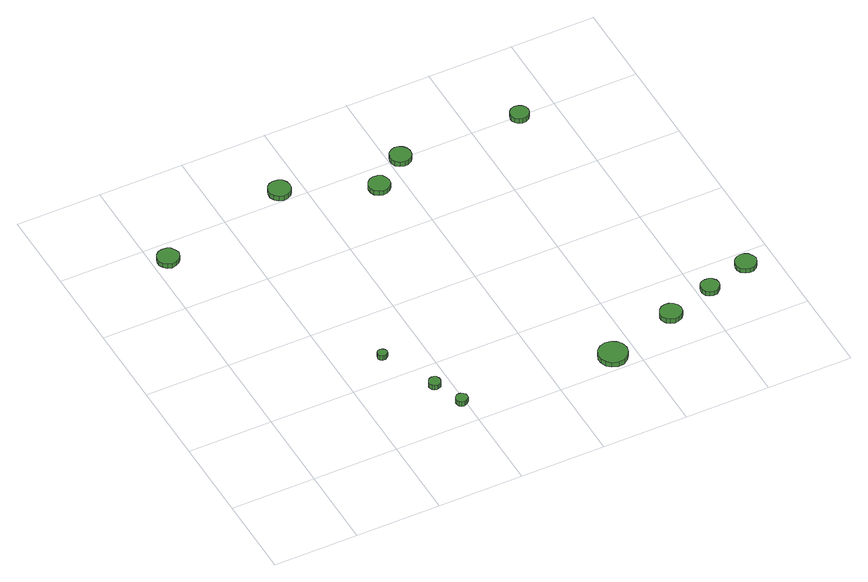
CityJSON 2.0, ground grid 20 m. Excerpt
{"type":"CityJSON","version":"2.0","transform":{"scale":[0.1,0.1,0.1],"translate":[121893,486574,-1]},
"CityObjects":{
"tree1":{"type":"SolitaryVegetationObject","attributes":{"function":"something"},"geometry":[{"type":"MultiSurface","lod":"1","boundaries":[[[0,1,2,3,4,5,6,7,8,9,10,11,12,13,14]],[[15,16,17,18,19,20,21,22,23,24,25,26,27,28,29]],[[0,29,28,1]],[[1,28,27,2]],[[2,27,26,3]],[[3,26,25,4]],[[4,25,24,5]],[[5,24,23,6]],[[6,23,22,7]],[[7,22,21,8]],[[8,21,20,9]],[[9,20,19,10]],[[10,19,18,11]],[[11,18,17,12]],[[12,17,16,13]],[[13,16,15,14]],[[14,15,29,0]]]}]},
"tree2":{"type":"SolitaryVegetationObject","attributes":{"function":"something"},"geometry":[{"type":"MultiSurface","lod":"1","boundaries":[[[30,31,32,33,34,35,36,37,38,39,40,41,42,43,44]],[[45,46,47,48,49,50,51,52,53,54,55,56,57,58,59]],[[30,59,58,31]],[[31,58,57,32]],[[32,57,56,33]],[[33,56,55,34]],[[34,55,54,35]],[[35,54,53,36]],[[36,53,52,37]],[[37,52,51,38]],[[38,51,50,39]],[[39,50,49,40]],[[40,49,48,41]],[[41,48,47,42]],[[42,47,46,43]],[[43,46,45,44]],[[44,45,59,30]]]}]},
"tree3":{"type":"SolitaryVegetationObject","attributes":{"function":"something"},"geometry":[{"type":"MultiSurface","lod":"1","boundaries":[[[60,61,62,63,64,65,66,67,68,69,70,71,72,73,74]],[[75,76,77,78,79,80,81,82,83,84,85,86,87,88,89]],[[60,89,88,61]],[[61,88,87,62]],[[62,87,86,63]],[[63,86,85,64]],[[64,85,84,65]],[[65,84,83,66]],[[66,83,82,67]],[[67,82,81,68]],[[68,81,80,69]],[[69,80,79,70]],[[70,79,78,71]],[[71,78,77,72]],[[72,77,76,73]],[[73,76,75,74]],[[74,75,89,60]]]}]},
"tree4":{"type":"SolitaryVegetationObject","attributes":{"function":"something"},"geometry":[{"type":"MultiSurface","lod":"1","boundaries":[[[90,91,92,93,94,95,96,97,98,99,100,101,102,103,104]],[[105,106,107,108,109,110,111,112,113,114,115,116,117,118,119]],[[90,119,118,91]],[[91,118,117,92]],[[92,117,116,93]],[[93,116,115,94]],[[94,115,114,95]],[[95,114,113,96]],[[96,113,112,97]],[[97,112,111,98]],[[98,111,110,99]],[[99,110,109,100]],[[100,109,108,101]],[[101,108,107,102]],[[102,107,106,103]],[[103,106,105,104]],[[104,105,119,90]]]}]},
"tree5":{"type":"SolitaryVegetationObject","attributes":{"function":"something"},"geometry":[{"type":"MultiSurface","lod":"1","boundaries":[[[120,121,122,123,124,125,126,127,128,129,130,131,132,133,134]],[[135,136,137,138,139,140,141,142,143,144,145,146,147,148,149]],[[120,149,148,121]],[[121,148,147,122]],[[122,147,146,123]],[[123,146,145,124]],[[124,145,144,125]],[[125,144,143,126]],[[126,143,142,127]],[[127,142,141,128]],[[128,141,140,129]],[[129,140,139,130]],[[130,139,138,131]],[[131,138,137,132]],[[132,137,136,133]],[[133,136,135,134]],[[134,135,149,120]]]}]},
"tree6":{"type":"SolitaryVegetationObject","attributes":{"function":"something"},"geometry":[{"type":"MultiSurface","lod":"1","boundaries":[[[150,151,152,153,154,155,156,157,158,159,160,161,162,163,164]],[[165,166,167,168,169,170,171,172,173,174,175,176,177,178,179]],[[150,179,178,151]],[[151,178,177,152]],[[152,177,176,153]],[[153,176,175,154]],[[154,175,174,155]],[[155,174,173,156]],[[156,173,172,157]],[[157,172,171,158]],[[158,171,170,159]],[[159,170,169,160]],[[160,169,168,161]],[[161,168,167,162]],[[162,167,166,163]],[[163,166,165,164]],[[164,165,179,150]]]}]},
"tree7":{"type":"SolitaryVegetationObject","attributes":{"function":"something"},"geometry":[{"type":"MultiSurface","lod":"1","boundaries":[[[180,181,182,183,184,185,186,187,188,189,190,191,192,193,194]],[[195,196,197,198,199,200,201,202,203,204,205,206,207,208,209]],[[180,209,208,181]],[[181,208,207,182]],[[182,207,206,183]],[[183,206,205,184]],[[184,205,204,185]],[[185,204,203,186]],[[186,203,202,187]],[[187,202,201,188]],[[188,201,200,189]],[[189,200,199,190]],[[190,199,198,191]],[[191,198,197,192]],[[192,197,196,193]],[[193,196,195,194]],[[194,195,209,180]]]}]},
"tree8":{"type":"SolitaryVegetationObject","attributes":{"function":"something"},"geometry":[{"type":"MultiSurface","lod":"1","boundaries":[[[210,211,212,213,214,215,216,217,218,219,220,221,222,223,224]],[[225,226,227,228,229,230,231,232,233,234,235,236,237,238,239]],[[210,239,238,211]],[[211,238,237,212]],[[212,237,236,213]],[[213,236,235,214]],[[214,235,234,215]],[[215,234,233,216]],[[216,233,232,217]],[[217,232,231,218]],[[218,231,230,219]],[[219,230,229,220]],[[220,229,228,221]],[[221,228,227,222]],[[222,227,226,223]],[[223,226,225,224]],[[224,225,239,210]]]}]},
"tree9":{"type":"SolitaryVegetationObject","attributes":{"function":"something"},"geometry":[{"type":"MultiSurface","lod":"1","boundaries":[[[240,241,242,243,244,245,246,247,248,249,250,251,252,253,254]],[[255,256,257,258,259,260,261,262,263,264,265,266,267,268,269]],[[240,269,268,241]],[[241,268,267,242]],[[242,267,266,243]],[[243,266,265,244]],[[244,265,264,245]],[[245,264,263,246]],[[246,263,262,247]],[[247,262,261,248]],[[248,261,260,249]],[[249,260,259,250]],[[250,259,258,251]],[[251,258,257,252]],[[252,257,256,253]],[[253,256,255,254]],[[254,255,269,240]]]}]},
"tree10":{"type":"SolitaryVegetationObject","attributes":{"function":"something"},"geometry":[{"type":"MultiSurface","lod":"1","boundaries":[[[270,271,272,273,274,275,276,277,278,279,280,281,282,283,284]],[[285,286,287,288,289,290,291,292,293,294,295,296,297,298,299]],[[270,299,298,271]],[[271,298,297,272]],[[272,297,296,273]],[[273,296,295,274]],[[274,295,294,275]],[[275,294,293,276]],[[276,293,292,277]],[[277,292,291,278]],[[278,291,290,279]],[[279,290,289,280]],[[280,289,288,281]],[[281,288,287,282]],[[282,287,286,283]],[[283,286,285,284]],[[284,285,299,270]]]}]},
"tree11":{"type":"SolitaryVegetationObject","attributes":{"function":"something"},"geometry":[{"type":"MultiSurface","lod":"1","boundaries":[[[300,301,302,303,304,305,306,307,308,309,310,311,312,313,314]],[[315,316,317,318,319,320,321,322,323,324,325,326,327,328,329]],[[300,329,328,301]],[[301,328,327,302]],[[302,327,326,303]],[[303,326,325,304]],[[304,325,324,305]],[[305,324,323,306]],[[306,323,322,307]],[[307,322,321,308]],[[308,321,320,309]],[[309,320,319,310]],[[310,319,318,311]],[[311,318,317,312]],[[312,317,316,313]],[[313,316,315,314]],[[314,315,329,300]]]}]},
"tree12":{"type":"SolitaryVegetationObject","attributes":{"function":"something"},"geometry":[{"type":"MultiSurface","lod":"1","boundaries":[[[330,331,332,333,334,335,336,337,338,339,340,341,342,343,344]],[[345,346,347,348,349,350,351,352,353,354,355,356,357,358,359]],[[330,359,358,331]],[[331,358,357,332]],[[332,357,356,333]],[[333,356,355,334]],[[334,355,354,335]],[[335,354,353,336]],[[336,353,352,337]],[[337,352,351,338]],[[338,351,350,339]],[[339,350,349,340]],[[340,349,348,341]],[[341,348,347,342]],[[342,347,346,343]],[[343,346,345,344]],[[344,345,359,330]]]}]}
},
"vertices":[
[58,743,26],[55,753,26],[49,762,26],[40,767,26],[29,768,26],[19,765,26],[12,758,26],[7,748,26],[7,737,26],[12,728,26],[19,721,26],[29,717,26],[40,719,26],[49,724,26],[55,732,26],[55,732,14],[49,724,14],[40,719,14],[29,717,14],[19,721,14],[12,728,14],[7,737,14],[7,748,14],[12,758,14],[19,765,14],[29,768,14],[40,767,14],[49,762,14],[55,753,14],[58,743,14],
[311,257,32],[310,262,32],[307,265,32],[303,268,32],[298,268,32],[294,267,32],[290,264,32],[288,259,32],[288,255,32],[290,250,32],[294,247,32],[298,246,32],[303,246,32],[307,249,32],[310,252,32],[310,252,19],[307,249,19],[303,246,19],[298,246,19],[294,247,19],[290,250,19],[288,255,19],[288,259,19],[290,264,19],[294,267,19],[298,268,19],[303,268,19],[307,265,19],[310,262,19],[311,257,19],
[373,127,30],[372,133,30],[369,138,30],[363,141,30],[358,142,30],[352,140,30],[348,136,30],[345,130,30],[345,125,30],[348,119,30],[352,115,30],[358,113,30],[363,114,30],[369,117,30],[372,122,30],[372,122,17],[369,117,17],[363,114,17],[358,113,17],[352,115,17],[348,119,17],[345,125,17],[345,130,17],[348,136,17],[352,140,17],[358,142,17],[363,141,17],[369,138,17],[372,133,17],[373,127,17],
[401,55,30],[400,61,30],[396,65,30],[391,68,30],[386,69,30],[380,67,30],[376,63,30],[374,58,30],[374,52,30],[376,47,30],[380,43,30],[386,41,30],[391,42,30],[396,45,30],[400,49,30],[400,49,17],[396,45,17],[391,42,17],[386,41,17],[380,43,17],[376,47,17],[374,52,17],[374,58,17],[376,63,17],[380,67,17],[386,69,17],[391,68,17],[396,65,17],[400,61,17],[401,55,17],
[367,817,29],[365,828,29],[359,837,29],[349,842,29],[338,843,29],[328,840,29],[320,833,29],[316,823,29],[316,812,29],[320,802,29],[328,795,29],[338,791,29],[349,793,29],[359,798,29],[365,807,29],[365,807,16],[359,798,16],[349,793,16],[338,791,16],[328,795,16],[320,802,16],[316,812,16],[316,823,16],[320,833,16],[328,840,16],[338,843,16],[349,842,16],[359,837,16],[365,828,16],[367,817,16],
[779,37,23],[776,51,23],[768,62,23],[756,69,23],[742,71,23],[728,66,23],[718,57,23],[712,44,23],[712,30,23],[718,17,23],[728,8,23],[742,3,23],[756,5,23],[768,12,23],[776,23,23],[776,23,10],[768,12,10],[756,5,10],[742,3,10],[728,8,10],[718,17,10],[712,30,10],[712,44,10],[718,57,10],[728,66,10],[742,71,10],[756,69,10],[768,62,10],[776,51,10],[779,37,10],
[563,729,31],[561,739,31],[555,748,31],[546,753,31],[535,754,31],[526,751,31],[518,744,31],[514,735,31],[514,724,31],[518,715,31],[526,708,31],[535,705,31],[546,706,31],[555,711,31],[561,719,31],[561,719,18],[555,711,18],[546,706,18],[535,705,18],[526,708,18],[518,715,18],[514,724,18],[514,735,18],[518,744,18],[526,751,18],[535,754,18],[546,753,18],[555,748,18],[561,739,18],[563,729,18],
[645,789,31],[643,799,31],[637,807,31],[628,813,31],[618,814,31],[608,810,31],[600,804,31],[596,794,31],[596,784,31],[600,774,31],[608,767,31],[618,764,31],[628,765,31],[637,770,31],[643,779,31],[643,779,18],[637,770,18],[628,765,18],[618,764,18],[608,767,18],[600,774,18],[596,784,18],[596,794,18],[600,804,18],[608,810,18],[618,814,18],[628,813,18],[637,807,18],[643,799,18],[645,789,18],
[943,97,18],[941,107,18],[934,116,18],[925,121,18],[915,122,18],[905,119,18],[897,112,18],[892,102,18],[892,92,18],[897,82,18],[905,75,18],[915,72,18],[925,73,18],[934,78,18],[941,87,18],[941,87,5],[934,78,5],[925,73,5],[915,72,5],[905,75,5],[897,82,5],[892,92,5],[892,102,5],[897,112,5],[905,119,5],[915,122,5],[925,121,5],[934,116,5],[941,107,5],[943,97,5],
[1052,131,17],[1050,140,17],[1044,147,17],[1037,151,17],[1028,152,17],[1019,150,17],[1012,144,17],[1009,135,17],[1009,126,17],[1012,118,17],[1019,112,17],[1028,109,17],[1037,110,17],[1044,115,17],[1050,122,17],[1050,122,5],[1044,115,5],[1037,110,5],[1028,109,5],[1019,112,5],[1012,118,5],[1009,126,5],[1009,135,5],[1012,144,5],[1019,150,5],[1028,152,5],[1037,151,5],[1044,147,5],[1050,140,5],[1052,131,5],
[933,791,26],[931,800,26],[926,807,26],[918,812,26],[909,813,26],[900,810,26],[894,804,26],[890,796,26],[890,787,26],[894,779,26],[900,773,26],[909,770,26],[918,771,26],[926,775,26],[931,783,26],[931,783,13],[926,775,13],[918,771,13],[909,770,13],[900,773,13],[894,779,13],[890,787,13],[890,796,13],[894,804,13],[900,810,13],[909,813,13],[918,812,13],[926,807,13],[931,800,13],[933,791,13],
[1158,161,17],[1155,171,17],[1149,180,17],[1141,185,17],[1130,186,17],[1121,183,17],[1113,176,17],[1109,166,17],[1109,156,17],[1113,147,17],[1121,140,17],[1130,137,17],[1141,138,17],[1149,143,17],[1155,151,17],[1155,151,5],[1149,143,5],[1141,138,5],[1130,137,5],[1121,140,5],[1113,147,5],[1109,156,5],[1109,166,5],[1113,176,5],[1121,183,5],[1130,186,5],[1141,185,5],[1149,180,5],[1155,171,5],[1158,161,5]
]}
